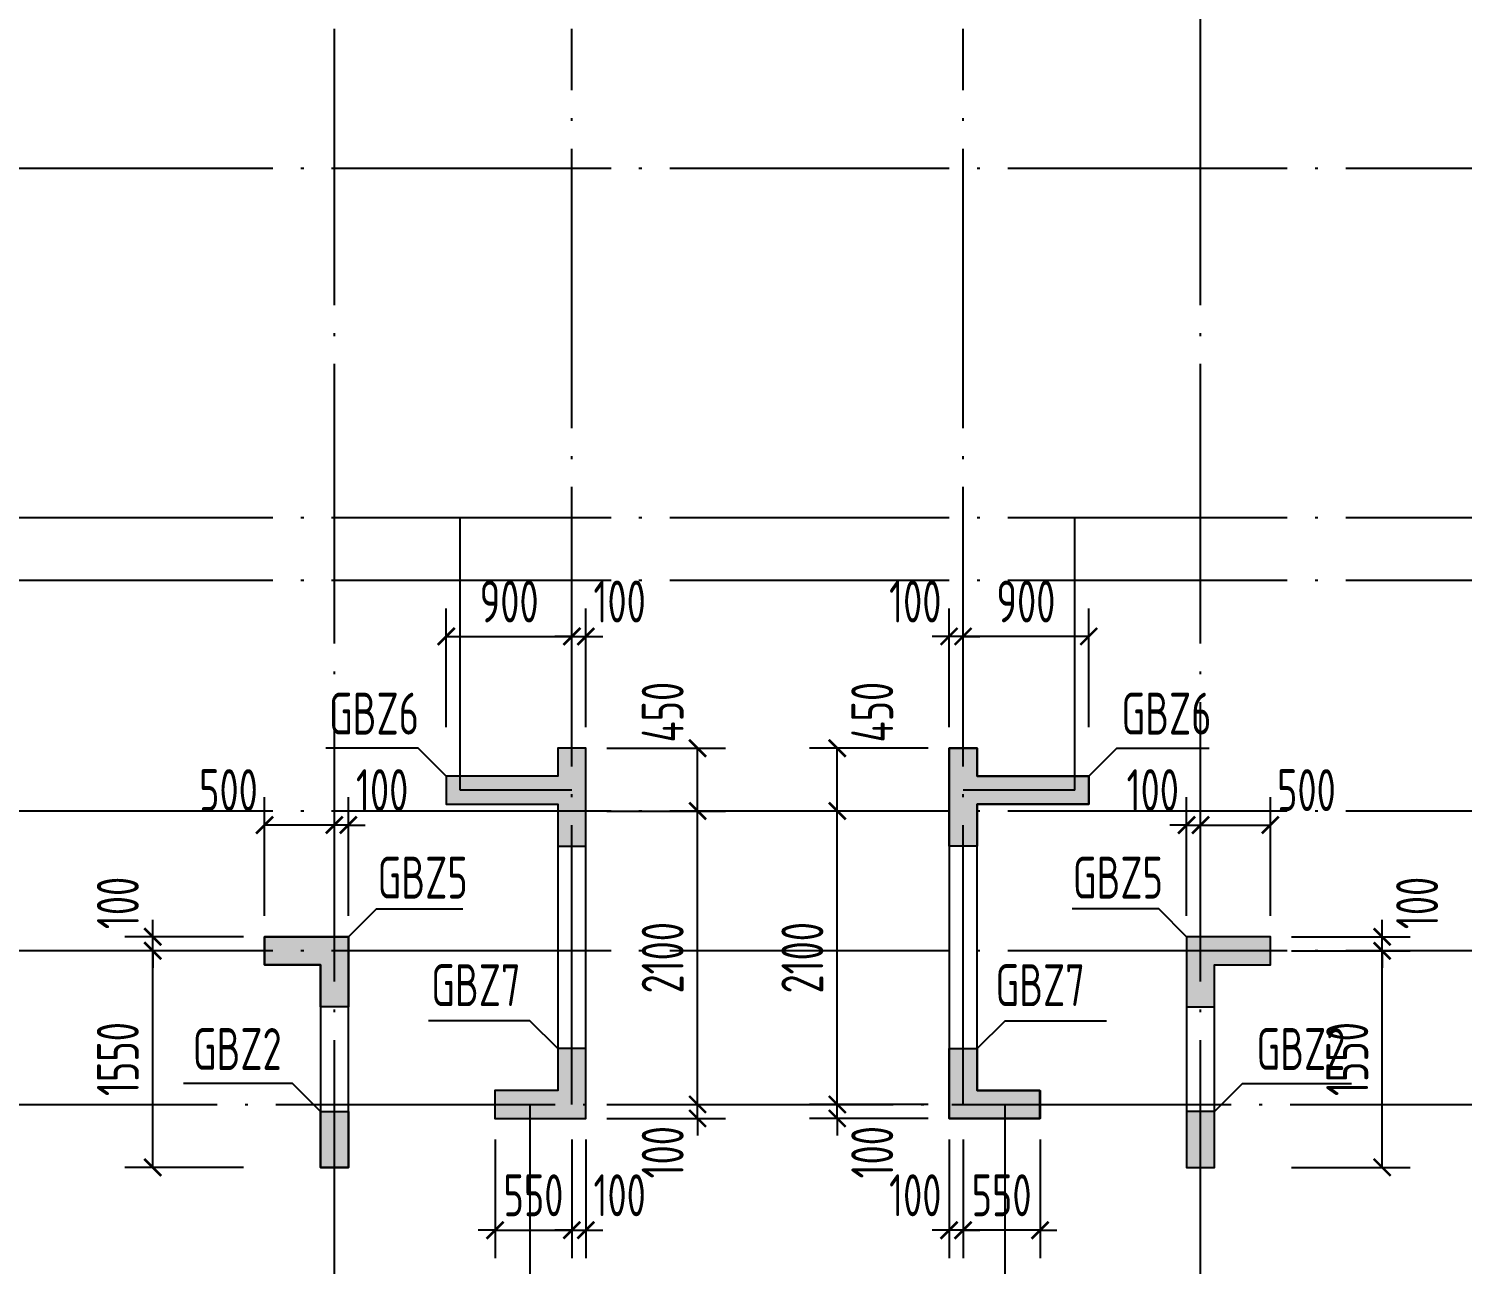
# Model space of a CAD drawing. Extents: x 826826 to 1642106, y -156213 to 399140.
# Drawn here: x 1178256 to 1188518, y 127072 to 135916 of the extents above; entities that cross this region are included whole.
import ezdxf
from ezdxf.enums import TextEntityAlignment as Align

# ---------------------------------------------------------------- set-up
doc = ezdxf.new("R2010")
doc.units = 0
doc.header["$LTSCALE"] = 1000
doc.linetypes.add('DOTE', pattern=[2.42, 2, -0.2, 0.02, -0.2])
doc.layers.get('0').update_dxf_attribs({"linetype": 'CONTINUOUS'})
doc.layers.get('DEFPOINTS').update_dxf_attribs({"linetype": 'CONTINUOUS'})
for name, color, linetype in [('A-AXIS', 1, 'CONTINUOUS'), ('A-DOTE', 10, 'DOTE'), ('S-Q墙实线', 6, 'CONTINUOUS'), ('S-Q墙标注', 3, 'CONTINUOUS'), ('S-X详图填充', 252, 'CONTINUOUS'), ('S-X详图实线', 4, 'CONTINUOUS'), ('S-Y一般标注', 3, 'CONTINUOUS'), ('S-Z柱编号', 6, 'CONTINUOUS')]:
    doc.layers.add(name, color=color, linetype=linetype)
doc.styles.add('TSSD_REIN', font='tssdeng.shx', dxfattribs={"width": 0.7, "height": 300, "bigfont": 'tssdchn.shx'})
doc.styles.add('结构文字', font='zstxt.shx', dxfattribs={"width": 0.7, "bigfont": 'zshz.shx'})
doc.dimstyles.new('STRUCK', dxfattribs={"dimtxt": 400, "dimasz": 121, "dimexe": 200, "dimexo": 150, "dimgap": 115, "dimtad": 1, "dimdec": 0, "dimdsep": 46, "dimtxsty": '结构文字', "dimblk": 'ARCHTICK', "dimcen": 400, "dimclrd": 3, "dimclre": 3, "dimclrt": 7, "dimadec": 0, "dimazin": 0, "dimtfac": 1, "dimtdec": 0, "dimtix": 1, "dimtmove": 2, "dimatfit": 3, "dimldrblk": '_DIMX', "dimfxl": 0, "dimtolj": 1, "dimtzin": 0, "dimarcsym": 0})

# ---------------------------------------------------------------- blocks, each defined once
blk = doc.blocks.new('20210801.08533475')
at = {"layer": 'A-AXIS'}
blk.add_line((19600, 19800), (19600, 22300), dxfattribs=at)
at = {"layer": 'A-DOTE'}
for p, q in [((13400, 3300), (13400, 19800)), ((15100, 12100), (15100, 19800)), ((17900, 12100), (17900, 19800)), ((19600, 3300), (19600, 19800)), ((54100, 18800), (3300, 18800)), ((54100, 16300), (3300, 16300)), ((14300, 14350), (14300, 16300)), ((18700, 14350), (18700, 16300)), ((54100, 15850), (3300, 15850)), ((15100, 14350), (14300, 14350)), ((18700, 14350), (17900, 14350)), ((54100, 14200), (3300, 14200)), ((54100, 13200), (3300, 13200)), ((3300, 12100), (54100, 12100)), ((14800, 10200), (14800, 12100)), ((18200, 10200), (18200, 12100))]:
    blk.add_line(p, q, dxfattribs=at)
blk = doc.blocks.new('_ArchTick')
at = {"color": 0, "linetype": 'ByBlock', "const_width": 0.15}
blk.add_lwpolyline([(-0.5, -0.5), (0.5, 0.5)], dxfattribs=at)
blk = doc.blocks.new('*D572')
at = {"layer": 'DEFPOINTS', "color": 0}
for p in [(1179144, 129316), (1179944, 129316), (1179944, 127766)]:
    blk.add_point(p, dxfattribs=at)
at = {"layer": 'S-Q墙标注', "color": 3, "lineweight": -2}
for p, q in [((1179794, 129316), (1178944, 129316)), ((1179144, 127766), (1179144, 129316)), ((1179794, 127766), (1178944, 127766))]:
    blk.add_line(p, q, dxfattribs=at)
at = {"layer": 'S-Q墙标注', "color": 3, "lineweight": -2, "xscale": 121, "yscale": 121, "zscale": 121}
for p, rotation in [((1179144, 129316), 90), ((1179144, 127766), 270)]:
    blk.add_blockref('_ArchTick', p, dxfattribs=dict(at, rotation=rotation))
at = {"layer": 'S-Q墙标注', "color": 7, "insert": (1178894, 128541), "char_height": 300, "attachment_point": 5, "rotation": 90, "style": 'TSSD_REIN'}
blk.add_mtext('\\A1;1550', dxfattribs=at)
blk = doc.blocks.new('_DIMX')
blk.add_line((-150, 0), (150, 0))
at = {"const_width": 50}
blk.add_lwpolyline([(-70, -70), (70, 70)], dxfattribs=at)
blk = doc.blocks.new('*D573')
at = {"layer": 'DEFPOINTS', "color": 0}
for p in [(1179144, 129416), (1179944, 129416), (1179944, 129316)]:
    blk.add_point(p, dxfattribs=at)
at = {"layer": 'S-Q墙标注', "color": 3, "lineweight": -2}
for p, q in [((1179144, 129416), (1179144, 129537)), ((1179794, 129416), (1178944, 129416)), ((1179144, 129316), (1179144, 129416)), ((1179794, 129316), (1178944, 129316)), ((1179144, 129316), (1179144, 129195))]:
    blk.add_line(p, q, dxfattribs=at)
at = {"layer": 'S-Q墙标注', "color": 3, "lineweight": -2, "xscale": 121, "yscale": 121, "zscale": 121}
for p, rotation in [((1179144, 129416), 270), ((1179144, 129316), 90)]:
    blk.add_blockref('_ArchTick', p, dxfattribs=dict(at, rotation=rotation))
at = {"layer": 'S-Q墙标注', "color": 7, "insert": (1178894, 129658), "char_height": 300, "attachment_point": 5, "rotation": 90, "style": 'TSSD_REIN'}
blk.add_mtext('\\A1;100', dxfattribs=at)
blk = doc.blocks.new('*D574')
at = {"layer": 'DEFPOINTS', "color": 0}
for p in [(1180444, 130216), (1180444, 129416), (1180544, 129416)]:
    blk.add_point(p, dxfattribs=at)
at = {"layer": 'S-Q墙标注', "color": 3, "lineweight": -2}
for p, q in [((1180444, 129566), (1180444, 130416)), ((1180544, 129566), (1180544, 130416)), ((1180444, 130216), (1180323, 130216)), ((1180544, 130216), (1180444, 130216)), ((1180544, 130216), (1180665, 130216))]:
    blk.add_line(p, q, dxfattribs=at)
at = {"layer": 'S-Q墙标注', "color": 3, "lineweight": -2, "xscale": 121, "yscale": 121, "zscale": 121}
blk.add_blockref('_ArchTick', (1180444, 130216), dxfattribs=at)
at = {"layer": 'S-Q墙标注', "color": 3, "lineweight": -2, "xscale": 121, "yscale": 121, "zscale": 121, "rotation": 180}
blk.add_blockref('_ArchTick', (1180544, 130216), dxfattribs=at)
at = {"layer": 'S-Q墙标注', "color": 7, "insert": (1180786, 130466), "char_height": 300, "attachment_point": 5, "style": 'TSSD_REIN'}
blk.add_mtext('\\A1;100', dxfattribs=at)
blk = doc.blocks.new('*D575')
at = {"layer": 'DEFPOINTS', "color": 0}
for p in [(1179944, 130216), (1179944, 129416), (1180444, 129416)]:
    blk.add_point(p, dxfattribs=at)
at = {"layer": 'S-Q墙标注', "color": 3, "lineweight": -2}
for p, q in [((1179944, 129566), (1179944, 130416)), ((1180444, 129566), (1180444, 130416)), ((1180444, 130216), (1179944, 130216))]:
    blk.add_line(p, q, dxfattribs=at)
at = {"layer": 'S-Q墙标注', "color": 3, "lineweight": -2, "xscale": 121, "yscale": 121, "zscale": 121, "rotation": 180}
blk.add_blockref('_ArchTick', (1179944, 130216), dxfattribs=at)
at = {"layer": 'S-Q墙标注', "color": 3, "lineweight": -2, "xscale": 121, "yscale": 121, "zscale": 121}
blk.add_blockref('_ArchTick', (1180444, 130216), dxfattribs=at)
at = {"layer": 'S-Q墙标注', "color": 7, "insert": (1179686, 130466), "char_height": 300, "attachment_point": 5, "style": 'TSSD_REIN'}
blk.add_mtext('\\A1;500', dxfattribs=at)
blk = doc.blocks.new('*D576')
at = {"layer": 'DEFPOINTS', "color": 0}
for p in [(1182144, 131566), (1181245, 130766), (1182144, 130766)]:
    blk.add_point(p, dxfattribs=at)
at = {"layer": 'S-Q墙标注', "color": 3, "lineweight": -2}
for p, q in [((1181245, 130916), (1181245, 131766)), ((1182144, 130916), (1182144, 131766)), ((1181245, 131566), (1182144, 131566))]:
    blk.add_line(p, q, dxfattribs=at)
at = {"layer": 'S-Q墙标注', "color": 3, "lineweight": -2, "xscale": 121, "yscale": 121, "zscale": 121, "rotation": 180}
blk.add_blockref('_ArchTick', (1181245, 131566), dxfattribs=at)
at = {"layer": 'S-Q墙标注', "color": 3, "lineweight": -2, "xscale": 121, "yscale": 121, "zscale": 121}
blk.add_blockref('_ArchTick', (1182144, 131566), dxfattribs=at)
at = {"layer": 'S-Q墙标注', "color": 7, "insert": (1181695, 131816), "char_height": 300, "attachment_point": 5, "style": 'TSSD_REIN'}
blk.add_mtext('\\A1;900', dxfattribs=at)
blk = doc.blocks.new('*D577')
at = {"layer": 'DEFPOINTS', "color": 0}
for p in [(1182244, 131566), (1182144, 130766), (1182244, 130766)]:
    blk.add_point(p, dxfattribs=at)
at = {"layer": 'S-Q墙标注', "color": 3, "lineweight": -2}
for p, q in [((1182144, 130916), (1182144, 131766)), ((1182244, 130916), (1182244, 131766)), ((1182144, 131566), (1182023, 131566)), ((1182144, 131566), (1182244, 131566)), ((1182244, 131566), (1182365, 131566))]:
    blk.add_line(p, q, dxfattribs=at)
at = {"layer": 'S-Q墙标注', "color": 3, "lineweight": -2, "xscale": 121, "yscale": 121, "zscale": 121}
blk.add_blockref('_ArchTick', (1182144, 131566), dxfattribs=at)
at = {"layer": 'S-Q墙标注', "color": 3, "lineweight": -2, "xscale": 121, "yscale": 121, "zscale": 121, "rotation": 180}
blk.add_blockref('_ArchTick', (1182244, 131566), dxfattribs=at)
at = {"layer": 'S-Q墙标注', "color": 7, "insert": (1182486, 131816), "char_height": 300, "attachment_point": 5, "style": 'TSSD_REIN'}
blk.add_mtext('\\A1;100', dxfattribs=at)
blk = doc.blocks.new('*D578')
at = {"layer": 'DEFPOINTS', "color": 0}
for p in [(1182244, 130766), (1183044, 130766), (1182244, 130316)]:
    blk.add_point(p, dxfattribs=at)
at = {"layer": 'S-Q墙标注', "color": 3, "lineweight": -2}
for p, q in [((1182394, 130766), (1183244, 130766)), ((1183044, 130316), (1183044, 130766)), ((1182394, 130316), (1183244, 130316))]:
    blk.add_line(p, q, dxfattribs=at)
at = {"layer": 'S-Q墙标注', "color": 3, "lineweight": -2, "xscale": 121, "yscale": 121, "zscale": 121}
for p, rotation in [((1183044, 130766), 90), ((1183044, 130316), 270)]:
    blk.add_blockref('_ArchTick', p, dxfattribs=dict(at, rotation=rotation))
at = {"layer": 'S-Q墙标注', "color": 7, "insert": (1182794, 131024), "char_height": 300, "attachment_point": 5, "rotation": 90, "style": 'TSSD_REIN'}
blk.add_mtext('\\A1;450', dxfattribs=at)
blk = doc.blocks.new('*D579')
at = {"layer": 'DEFPOINTS', "color": 0}
for p in [(1182244, 128216), (1183044, 128216), (1182244, 128116)]:
    blk.add_point(p, dxfattribs=at)
at = {"layer": 'S-Q墙标注', "color": 3, "lineweight": -2}
for p, q in [((1183044, 128216), (1183044, 128337)), ((1182394, 128216), (1183244, 128216)), ((1183044, 128116), (1183044, 128216)), ((1182394, 128116), (1183244, 128116)), ((1183044, 128116), (1183044, 127995))]:
    blk.add_line(p, q, dxfattribs=at)
at = {"layer": 'S-Q墙标注', "color": 3, "lineweight": -2, "xscale": 121, "yscale": 121, "zscale": 121}
for p, rotation in [((1183044, 128216), 270), ((1183044, 128116), 90)]:
    blk.add_blockref('_ArchTick', p, dxfattribs=dict(at, rotation=rotation))
at = {"layer": 'S-Q墙标注', "color": 7, "insert": (1182794, 127874), "char_height": 300, "attachment_point": 5, "rotation": 90, "style": 'TSSD_REIN'}
blk.add_mtext('\\A1;100', dxfattribs=at)
blk = doc.blocks.new('*D580')
at = {"layer": 'DEFPOINTS', "color": 0}
for p in [(1182244, 130316), (1183044, 130316), (1182244, 128216)]:
    blk.add_point(p, dxfattribs=at)
at = {"layer": 'S-Q墙标注', "color": 3, "lineweight": -2}
for p, q in [((1182394, 130316), (1183244, 130316)), ((1183044, 128216), (1183044, 130316)), ((1182394, 128216), (1183244, 128216))]:
    blk.add_line(p, q, dxfattribs=at)
at = {"layer": 'S-Q墙标注', "color": 3, "lineweight": -2, "xscale": 121, "yscale": 121, "zscale": 121}
for p, rotation in [((1183044, 130316), 90), ((1183044, 128216), 270)]:
    blk.add_blockref('_ArchTick', p, dxfattribs=dict(at, rotation=rotation))
at = {"layer": 'S-Q墙标注', "color": 7, "insert": (1182794, 129266), "char_height": 300, "attachment_point": 5, "rotation": 90, "style": 'TSSD_REIN'}
blk.add_mtext('\\A1;2100', dxfattribs=at)
blk = doc.blocks.new('*D581')
at = {"layer": 'DEFPOINTS', "color": 0}
for p in [(1182144, 128116), (1182244, 128116), (1182244, 127316)]:
    blk.add_point(p, dxfattribs=at)
at = {"layer": 'S-Q墙标注', "color": 3, "lineweight": -2}
for p, q in [((1182144, 127966), (1182144, 127116)), ((1182244, 127966), (1182244, 127116)), ((1182144, 127316), (1182023, 127316)), ((1182144, 127316), (1182244, 127316)), ((1182244, 127316), (1182365, 127316))]:
    blk.add_line(p, q, dxfattribs=at)
at = {"layer": 'S-Q墙标注', "color": 3, "lineweight": -2, "xscale": 121, "yscale": 121, "zscale": 121}
blk.add_blockref('_ArchTick', (1182144, 127316), dxfattribs=at)
at = {"layer": 'S-Q墙标注', "color": 3, "lineweight": -2, "xscale": 121, "yscale": 121, "zscale": 121, "rotation": 180}
blk.add_blockref('_ArchTick', (1182244, 127316), dxfattribs=at)
at = {"layer": 'S-Q墙标注', "color": 7, "insert": (1182486, 127566), "char_height": 300, "attachment_point": 5, "style": 'TSSD_REIN'}
blk.add_mtext('\\A1;100', dxfattribs=at)
blk = doc.blocks.new('*D582')
at = {"layer": 'DEFPOINTS', "color": 0}
for p in [(1181594, 128116), (1182144, 128116), (1182144, 127316)]:
    blk.add_point(p, dxfattribs=at)
at = {"layer": 'S-Q墙标注', "color": 3, "lineweight": -2}
for p, q in [((1181594, 127966), (1181594, 127116)), ((1182144, 127966), (1182144, 127116)), ((1181594, 127316), (1181473, 127316)), ((1181594, 127316), (1182144, 127316)), ((1182144, 127316), (1182265, 127316))]:
    blk.add_line(p, q, dxfattribs=at)
at = {"layer": 'S-Q墙标注', "color": 3, "lineweight": -2, "xscale": 121, "yscale": 121, "zscale": 121}
blk.add_blockref('_ArchTick', (1181594, 127316), dxfattribs=at)
at = {"layer": 'S-Q墙标注', "color": 3, "lineweight": -2, "xscale": 121, "yscale": 121, "zscale": 121, "rotation": 180}
blk.add_blockref('_ArchTick', (1182144, 127316), dxfattribs=at)
at = {"layer": 'S-Q墙标注', "color": 7, "insert": (1181869, 127566), "char_height": 300, "attachment_point": 5, "style": 'TSSD_REIN'}
blk.add_mtext('\\A1;550', dxfattribs=at)
blk = doc.blocks.new('*D601')
at = {"layer": 'DEFPOINTS', "color": 0}
for p in [(1187144, 129316), (1187944, 129316), (1187144, 127766)]:
    blk.add_point(p, dxfattribs=at)
at = {"layer": 'S-Q墙标注', "color": 3, "lineweight": -2}
for p, q in [((1187294, 129316), (1188144, 129316)), ((1187944, 127766), (1187944, 129316)), ((1187294, 127766), (1188144, 127766))]:
    blk.add_line(p, q, dxfattribs=at)
at = {"layer": 'S-Q墙标注', "color": 3, "lineweight": -2, "xscale": 121, "yscale": 121, "zscale": 121}
for p, rotation in [((1187944, 129316), 90), ((1187944, 127766), 270)]:
    blk.add_blockref('_ArchTick', p, dxfattribs=dict(at, rotation=rotation))
at = {"layer": 'S-Q墙标注', "color": 7, "insert": (1187694, 128541), "char_height": 300, "attachment_point": 5, "rotation": 90, "style": 'TSSD_REIN'}
blk.add_mtext('\\A1;1550', dxfattribs=at)
blk = doc.blocks.new('*D602')
at = {"layer": 'DEFPOINTS', "color": 0}
for p in [(1187144, 129416), (1187944, 129416), (1187144, 129316)]:
    blk.add_point(p, dxfattribs=at)
at = {"layer": 'S-Q墙标注', "color": 3, "lineweight": -2}
for p, q in [((1187944, 129416), (1187944, 129537)), ((1187294, 129416), (1188144, 129416)), ((1187944, 129316), (1187944, 129416)), ((1187294, 129316), (1188144, 129316)), ((1187944, 129316), (1187944, 129195))]:
    blk.add_line(p, q, dxfattribs=at)
at = {"layer": 'S-Q墙标注', "color": 3, "lineweight": -2, "xscale": 121, "yscale": 121, "zscale": 121}
for p, rotation in [((1187944, 129416), 270), ((1187944, 129316), 90)]:
    blk.add_blockref('_ArchTick', p, dxfattribs=dict(at, rotation=rotation))
at = {"layer": 'S-Q墙标注', "color": 7, "insert": (1188194, 129658), "char_height": 300, "attachment_point": 5, "rotation": 90, "style": 'TSSD_REIN'}
blk.add_mtext('\\A1;100', dxfattribs=at)
blk = doc.blocks.new('*D603')
at = {"layer": 'DEFPOINTS', "color": 0}
for p in [(1186644, 130216), (1186544, 129416), (1186644, 129416)]:
    blk.add_point(p, dxfattribs=at)
at = {"layer": 'S-Q墙标注', "color": 3, "lineweight": -2}
for p, q in [((1186544, 129566), (1186544, 130416)), ((1186644, 129566), (1186644, 130416)), ((1186544, 130216), (1186423, 130216)), ((1186544, 130216), (1186644, 130216)), ((1186644, 130216), (1186765, 130216))]:
    blk.add_line(p, q, dxfattribs=at)
at = {"layer": 'S-Q墙标注', "color": 3, "lineweight": -2, "xscale": 121, "yscale": 121, "zscale": 121}
blk.add_blockref('_ArchTick', (1186544, 130216), dxfattribs=at)
at = {"layer": 'S-Q墙标注', "color": 3, "lineweight": -2, "xscale": 121, "yscale": 121, "zscale": 121, "rotation": 180}
blk.add_blockref('_ArchTick', (1186644, 130216), dxfattribs=at)
at = {"layer": 'S-Q墙标注', "color": 7, "insert": (1186302, 130466), "char_height": 300, "attachment_point": 5, "style": 'TSSD_REIN'}
blk.add_mtext('\\A1;100', dxfattribs=at)
blk = doc.blocks.new('*D604')
at = {"layer": 'DEFPOINTS', "color": 0}
for p in [(1187144, 130216), (1186644, 129416), (1187144, 129416)]:
    blk.add_point(p, dxfattribs=at)
at = {"layer": 'S-Q墙标注', "color": 3, "lineweight": -2}
for p, q in [((1186644, 129566), (1186644, 130416)), ((1187144, 129566), (1187144, 130416)), ((1186644, 130216), (1187144, 130216))]:
    blk.add_line(p, q, dxfattribs=at)
at = {"layer": 'S-Q墙标注', "color": 3, "lineweight": -2, "xscale": 121, "yscale": 121, "zscale": 121, "rotation": 180}
blk.add_blockref('_ArchTick', (1186644, 130216), dxfattribs=at)
at = {"layer": 'S-Q墙标注', "color": 3, "lineweight": -2, "xscale": 121, "yscale": 121, "zscale": 121}
blk.add_blockref('_ArchTick', (1187144, 130216), dxfattribs=at)
at = {"layer": 'S-Q墙标注', "color": 7, "insert": (1187402, 130466), "char_height": 300, "attachment_point": 5, "style": 'TSSD_REIN'}
blk.add_mtext('\\A1;500', dxfattribs=at)
blk = doc.blocks.new('*D605')
at = {"layer": 'DEFPOINTS', "color": 0}
for p in [(1184944, 131566), (1184944, 130766), (1185844, 130766)]:
    blk.add_point(p, dxfattribs=at)
at = {"layer": 'S-Q墙标注', "color": 3, "lineweight": -2}
for p, q in [((1184944, 130916), (1184944, 131766)), ((1185844, 130916), (1185844, 131766)), ((1185844, 131566), (1184944, 131566))]:
    blk.add_line(p, q, dxfattribs=at)
at = {"layer": 'S-Q墙标注', "color": 3, "lineweight": -2, "xscale": 121, "yscale": 121, "zscale": 121, "rotation": 180}
blk.add_blockref('_ArchTick', (1184944, 131566), dxfattribs=at)
at = {"layer": 'S-Q墙标注', "color": 3, "lineweight": -2, "xscale": 121, "yscale": 121, "zscale": 121}
blk.add_blockref('_ArchTick', (1185844, 131566), dxfattribs=at)
at = {"layer": 'S-Q墙标注', "color": 7, "insert": (1185394, 131816), "char_height": 300, "attachment_point": 5, "style": 'TSSD_REIN'}
blk.add_mtext('\\A1;900', dxfattribs=at)
blk = doc.blocks.new('*D606')
at = {"layer": 'DEFPOINTS', "color": 0}
for p in [(1184844, 131566), (1184844, 130766), (1184944, 130766)]:
    blk.add_point(p, dxfattribs=at)
at = {"layer": 'S-Q墙标注', "color": 3, "lineweight": -2}
for p, q in [((1184844, 130916), (1184844, 131766)), ((1184944, 130916), (1184944, 131766)), ((1184844, 131566), (1184723, 131566)), ((1184944, 131566), (1184844, 131566)), ((1184944, 131566), (1185065, 131566))]:
    blk.add_line(p, q, dxfattribs=at)
at = {"layer": 'S-Q墙标注', "color": 3, "lineweight": -2, "xscale": 121, "yscale": 121, "zscale": 121}
blk.add_blockref('_ArchTick', (1184844, 131566), dxfattribs=at)
at = {"layer": 'S-Q墙标注', "color": 3, "lineweight": -2, "xscale": 121, "yscale": 121, "zscale": 121, "rotation": 180}
blk.add_blockref('_ArchTick', (1184944, 131566), dxfattribs=at)
at = {"layer": 'S-Q墙标注', "color": 7, "insert": (1184602, 131816), "char_height": 300, "attachment_point": 5, "style": 'TSSD_REIN'}
blk.add_mtext('\\A1;100', dxfattribs=at)
blk = doc.blocks.new('*D607')
at = {"layer": 'DEFPOINTS', "color": 0}
for p in [(1184044, 130766), (1184844, 130766), (1184844, 130316)]:
    blk.add_point(p, dxfattribs=at)
at = {"layer": 'S-Q墙标注', "color": 3, "lineweight": -2}
for p, q in [((1184694, 130766), (1183844, 130766)), ((1184044, 130316), (1184044, 130766)), ((1184694, 130316), (1183844, 130316))]:
    blk.add_line(p, q, dxfattribs=at)
at = {"layer": 'S-Q墙标注', "color": 3, "lineweight": -2, "xscale": 121, "yscale": 121, "zscale": 121}
for p, rotation in [((1184044, 130766), 90), ((1184044, 130316), 270)]:
    blk.add_blockref('_ArchTick', p, dxfattribs=dict(at, rotation=rotation))
at = {"layer": 'S-Q墙标注', "color": 7, "insert": (1184294, 131024), "char_height": 300, "attachment_point": 5, "rotation": 90, "style": 'TSSD_REIN'}
blk.add_mtext('\\A1;450', dxfattribs=at)
blk = doc.blocks.new('*D608')
at = {"layer": 'DEFPOINTS', "color": 0}
for p in [(1184044, 128216), (1184844, 128216), (1184844, 128116)]:
    blk.add_point(p, dxfattribs=at)
at = {"layer": 'S-Q墙标注', "color": 3, "lineweight": -2}
for p, q in [((1184044, 128216), (1184044, 128337)), ((1184694, 128216), (1183844, 128216)), ((1184044, 128116), (1184044, 128216)), ((1184694, 128116), (1183844, 128116)), ((1184044, 128116), (1184044, 127995))]:
    blk.add_line(p, q, dxfattribs=at)
at = {"layer": 'S-Q墙标注', "color": 3, "lineweight": -2, "xscale": 121, "yscale": 121, "zscale": 121}
for p, rotation in [((1184044, 128216), 270), ((1184044, 128116), 90)]:
    blk.add_blockref('_ArchTick', p, dxfattribs=dict(at, rotation=rotation))
at = {"layer": 'S-Q墙标注', "color": 7, "insert": (1184294, 127874), "char_height": 300, "attachment_point": 5, "rotation": 90, "style": 'TSSD_REIN'}
blk.add_mtext('\\A1;100', dxfattribs=at)
blk = doc.blocks.new('*D609')
at = {"layer": 'DEFPOINTS', "color": 0}
for p in [(1184044, 130316), (1184844, 130316), (1184844, 128216)]:
    blk.add_point(p, dxfattribs=at)
at = {"layer": 'S-Q墙标注', "color": 3, "lineweight": -2}
for p, q in [((1184694, 130316), (1183844, 130316)), ((1184044, 128216), (1184044, 130316)), ((1184694, 128216), (1183844, 128216))]:
    blk.add_line(p, q, dxfattribs=at)
at = {"layer": 'S-Q墙标注', "color": 3, "lineweight": -2, "xscale": 121, "yscale": 121, "zscale": 121}
for p, rotation in [((1184044, 130316), 90), ((1184044, 128216), 270)]:
    blk.add_blockref('_ArchTick', p, dxfattribs=dict(at, rotation=rotation))
at = {"layer": 'S-Q墙标注', "color": 7, "insert": (1183794, 129266), "char_height": 300, "attachment_point": 5, "rotation": 90, "style": 'TSSD_REIN'}
blk.add_mtext('\\A1;2100', dxfattribs=at)
blk = doc.blocks.new('*D610')
at = {"layer": 'DEFPOINTS', "color": 0}
for p in [(1184844, 128116), (1184944, 128116), (1184844, 127316)]:
    blk.add_point(p, dxfattribs=at)
at = {"layer": 'S-Q墙标注', "color": 3, "lineweight": -2}
for p, q in [((1184844, 127966), (1184844, 127116)), ((1184944, 127966), (1184944, 127116)), ((1184844, 127316), (1184723, 127316)), ((1184944, 127316), (1184844, 127316)), ((1184944, 127316), (1185065, 127316))]:
    blk.add_line(p, q, dxfattribs=at)
at = {"layer": 'S-Q墙标注', "color": 3, "lineweight": -2, "xscale": 121, "yscale": 121, "zscale": 121}
blk.add_blockref('_ArchTick', (1184844, 127316), dxfattribs=at)
at = {"layer": 'S-Q墙标注', "color": 3, "lineweight": -2, "xscale": 121, "yscale": 121, "zscale": 121, "rotation": 180}
blk.add_blockref('_ArchTick', (1184944, 127316), dxfattribs=at)
at = {"layer": 'S-Q墙标注', "color": 7, "insert": (1184602, 127566), "char_height": 300, "attachment_point": 5, "style": 'TSSD_REIN'}
blk.add_mtext('\\A1;100', dxfattribs=at)
blk = doc.blocks.new('*D611')
at = {"layer": 'DEFPOINTS', "color": 0}
for p in [(1184944, 128116), (1185495, 128116), (1184944, 127316)]:
    blk.add_point(p, dxfattribs=at)
at = {"layer": 'S-Q墙标注', "color": 3, "lineweight": -2}
for p, q in [((1184944, 127966), (1184944, 127116)), ((1185495, 127966), (1185495, 127116)), ((1184944, 127316), (1184823, 127316)), ((1185495, 127316), (1184944, 127316)), ((1185495, 127316), (1185616, 127316))]:
    blk.add_line(p, q, dxfattribs=at)
at = {"layer": 'S-Q墙标注', "color": 3, "lineweight": -2, "xscale": 121, "yscale": 121, "zscale": 121}
blk.add_blockref('_ArchTick', (1184944, 127316), dxfattribs=at)
at = {"layer": 'S-Q墙标注', "color": 3, "lineweight": -2, "xscale": 121, "yscale": 121, "zscale": 121, "rotation": 180}
blk.add_blockref('_ArchTick', (1185495, 127316), dxfattribs=at)
at = {"layer": 'S-Q墙标注', "color": 7, "insert": (1185220, 127566), "char_height": 300, "attachment_point": 5, "style": 'TSSD_REIN'}
blk.add_mtext('\\A1;550', dxfattribs=at)

msp = doc.modelspace()

# ---------------------------------------------------------------- hatches: boundary and pattern name
at = {"layer": 'S-X详图填充'}
h = msp.add_hatch(color=256, dxfattribs=at)
h.dxf.hatch_style = 1
h.paths.add_polyline_path([(1182042.89, 130065.81), (1182242.89, 130065.81), (1182244.35, 130765.81), (1182044.35, 130765.81), (1182042.89, 130565.81), (1181244.36, 130565.81), (1181244.36, 130365.81), (1182042.89, 130365.81)])
h = msp.add_hatch(color=256, dxfattribs=at)
h.dxf.hatch_style = 1
h.paths.add_polyline_path([(1185045.81, 130065.81), (1184845.81, 130065.81), (1184844.35, 130765.81), (1185044.35, 130765.81), (1185045.81, 130565.81), (1185844.35, 130565.81), (1185844.35, 130365.81), (1185045.81, 130365.81)])
h = msp.add_hatch(color=256, dxfattribs=at)
h.dxf.hatch_style = 1
h.paths.add_polyline_path([(1180544.35, 128915.81), (1180344.35, 128915.81), (1180344.35, 129215.81), (1179944.35, 129215.81), (1179944.35, 129415.81), (1180544.35, 129415.81)])
h = msp.add_hatch(color=256, dxfattribs=at)
h.dxf.hatch_style = 1
h.paths.add_polyline_path([(1186544.35, 128915.81), (1186744.35, 128915.81), (1186744.35, 129215.81), (1187144.35, 129215.81), (1187144.35, 129415.81), (1186544.35, 129415.81)])
h = msp.add_hatch(color=256, dxfattribs=at)
h.dxf.hatch_style = 1
h.paths.add_polyline_path([(1181592.88, 128315.81), (1181592.88, 128115.81), (1182242.89, 128115.8), (1182242.89, 128615.8), (1182042.89, 128615.8), (1182042.89, 128315.8)])
h = msp.add_hatch(color=256, dxfattribs=at)
h.dxf.hatch_style = 1
h.paths.add_polyline_path([(1185495.82, 128315.81), (1185495.82, 128115.81), (1184845.81, 128115.8), (1184845.81, 128615.8), (1185045.81, 128615.8), (1185045.81, 128315.8)])
h = msp.add_hatch(color=256, dxfattribs=at)
h.dxf.hatch_style = 1
h.paths.add_polyline_path([(1180344.35, 128165.81), (1180544.35, 128165.81), (1180544.35, 127765.81), (1180344.35, 127765.81)])
h = msp.add_hatch(color=256, dxfattribs=at)
h.dxf.hatch_style = 1
h.paths.add_polyline_path([(1186744.35, 128165.81), (1186544.35, 128165.81), (1186544.35, 127765.81), (1186744.35, 127765.81)])

# ---------------------------------------------------------------- linework, layer by layer
at = {"layer": 'S-Q墙实线'}
for points in [[(1182042.89, 130565.81), (1181244.36, 130565.81), (1181244.36, 130365.81), (1182042.89, 130365.81), (1182042.89, 128315.8), (1181844.36, 128315.8), (1181592.88, 128315.8), (1181592.88, 128115.8), (1181844.36, 128115.8), (1182242.89, 128115.8), (1182242.89, 130465.81), (1182242.89, 130765.81), (1182042.89, 130765.81)], [(1184844.36, 130465.81), (1184844.36, 128115.8), (1185244.36, 128115.8), (1185494.36, 128115.8), (1185494.36, 128315.8), (1185244.36, 128315.8), (1185044.36, 128315.8), (1185044.36, 130365.81), (1185844.36, 130365.81), (1185844.36, 130565.81), (1185044.36, 130565.81), (1185044.36, 130765.81), (1184844.36, 130765.81)], [(1186544.36, 128215.8), (1186544.36, 127765.81), (1186744.36, 127765.81), (1186744.36, 128215.8), (1186744.36, 129215.81), (1187144.36, 129215.81), (1187144.36, 129415.81), (1186544.36, 129415.81)]]:
    msp.add_lwpolyline(points, close=True, dxfattribs=at)
msp.add_lwpolyline([(1180344.35, 128215.8), (1180344.35, 127765.81), (1180544.35, 127765.81), (1180544.35, 128215.8), (1180544.35, 129415.81), (1179944.35, 129415.81), (1179944.35, 129215.81), (1180344.35, 129215.81), (1180344.35, 128215.8)], dxfattribs=at)
at = {"layer": 'S-X详图实线'}
for points in [[(1182042.89, 130065.81), (1182242.89, 130065.81), (1182244.35, 130765.81), (1182044.35, 130765.81), (1182042.89, 130565.81), (1181244.36, 130565.81), (1181244.36, 130365.81), (1182042.89, 130365.81), (1182042.89, 130065.81)], [(1185045.81, 130065.81), (1184845.81, 130065.81), (1184844.35, 130765.81), (1185044.35, 130765.81), (1185045.81, 130565.81), (1185844.35, 130565.81), (1185844.35, 130365.81), (1185045.81, 130365.81), (1185045.81, 130065.81)], [(1180544.35, 128915.81), (1180344.35, 128915.81), (1180344.35, 129215.81), (1179944.35, 129215.81), (1179944.35, 129415.81), (1180544.35, 129415.81), (1180544.35, 128915.81)], [(1186544.35, 128915.81), (1186744.35, 128915.81), (1186744.35, 129215.81), (1187144.35, 129215.81), (1187144.35, 129415.81), (1186544.35, 129415.81), (1186544.35, 128915.81)], [(1181592.88, 128315.8), (1181592.88, 128115.8), (1182242.89, 128115.8), (1182242.89, 128615.8), (1182042.89, 128615.8), (1182042.89, 128315.8), (1181592.88, 128315.8)], [(1185495.82, 128315.8), (1185495.82, 128115.8), (1184845.81, 128115.8), (1184845.81, 128615.8), (1185045.81, 128615.8), (1185045.81, 128315.8), (1185495.82, 128315.8)], [(1180344.35, 128165.81), (1180544.35, 128165.81), (1180544.35, 127765.81), (1180344.35, 127765.81), (1180344.35, 128165.81)], [(1186744.35, 128165.81), (1186544.35, 128165.81), (1186544.35, 127765.81), (1186744.35, 127765.81), (1186744.35, 128165.81)]]:
    msp.add_lwpolyline(points, close=True, dxfattribs=at)
at = {"layer": 'S-Z柱编号', "color": 7}
for points in [[(1181243.5, 130565.81), (1181043.5, 130765.81), (1180381.89, 130765.81)], [(1185845.2, 130565.81), (1186045.2, 130765.81), (1186706.81, 130765.81)], [(1180544.35, 129415.81), (1180744.35, 129615.81), (1181364.44, 129615.81)], [(1186544.35, 129415.81), (1186344.35, 129615.81), (1185724.27, 129615.81)], [(1182042.89, 128615.8), (1181842.89, 128815.8), (1181118.28, 128815.8)], [(1185045.81, 128615.8), (1185245.81, 128815.8), (1185970.42, 128815.8)], [(1180344.35, 128165.81), (1180144.35, 128365.81), (1179364.44, 128365.81)], [(1186744.35, 128165.81), (1186944.35, 128365.81), (1187724.26, 128365.81)]]:
    msp.add_lwpolyline(points, dxfattribs=at)

# ---------------------------------------------------------------- block references
at = {"layer": 'S-Y一般标注'}
msp.add_blockref('20210801.08533475', (1167044.35, 116115.81), dxfattribs=at)

# ---------------------------------------------------------------- texts
at = {"layer": 'S-Z柱编号', "color": 7, "style": 'TSSD_REIN', "width": 0.7}
for s, p in [('GBZ6', (1180405.16, 130773.57)), ('GBZ6', (1186077.78, 130773.57)), ('GBZ5', (1180753.26, 129599.5)), ('GBZ5', (1185729.67, 129599.5)), ('GBZ7', (1181137.12, 128830.02)), ('GBZ7', (1185176.19, 128830.02)), ('GBZ2', (1179430.51, 128372.99)), ('GBZ2', (1187044.35, 128372.99))]:
    msp.add_text(s, height=300, dxfattribs=at).set_placement(p, align=Align.BOTTOM_LEFT)

# ---------------------------------------------------------------- dimensions: what is measured, and where the dimension line sits
at = {"layer": 'S-Q墙标注'}
for base, p1, p2, picture, middle in [((1182144.34, 131565.81), (1181244.7, 130765.81), (1182144.34, 130765.81), '*D576', (1181694.52, 131815.81)), ((1182144.34, 127315.8), (1181593.88, 128115.8), (1182144.34, 128115.8), '*D582', (1181869.11, 127565.8))]:
    dim = msp.add_linear_dim(base=base, p1=p1, p2=p2, dimstyle='STRUCK', override={"dimtxt": 300, "dimgap": 100, "dimtxsty": 'TSSD_REIN'}, dxfattribs=at)
    dim.commit()
    dim.dimension.update_dxf_attribs({"geometry": picture, "text_midpoint": middle})
for base, p1, p2, picture, middle in [((1182244.35, 131565.81), (1182144.34, 130765.81), (1182244.35, 130765.81), '*D577', (1182486.28, 131815.81)), ((1186644.34, 130215.81), (1186544.35, 129415.81), (1186644.34, 129415.81), '*D603', (1186302.43, 130465.81)), ((1187144.35, 130215.81), (1186644.34, 129415.81), (1187144.35, 129415.81), '*D604', (1187402.43, 130465.81)), ((1182244.35, 127315.8), (1182144.34, 128115.8), (1182244.35, 128115.8), '*D581', (1182486.28, 127565.8))]:
    dim = msp.add_linear_dim(base=base, p1=p1, p2=p2, dimstyle='STRUCK', override={"dimtxt": 300, "dimgap": 100, "dimtxsty": 'TSSD_REIN'}, dxfattribs=at)
    dim.commit()
    dim.dimension.update_dxf_attribs({"geometry": picture, "text_midpoint": middle, "dimtype": 160})
for base, p1, p2, angle, picture, middle in [((1184844.35, 131565.81), (1184944.36, 130765.81), (1184844.35, 130765.81), 180, '*D606', (1184602.43, 131815.81)), ((1183044.35, 130765.81), (1182244.35, 130315.81), (1182244.35, 130765.81), 90, '*D578', (1182794.35, 131023.89)), ((1184044.35, 130765.81), (1184844.35, 130315.81), (1184844.35, 130765.81), 90, '*D607', (1184294.35, 131023.89)), ((1179944.35, 130215.81), (1180444.36, 129415.81), (1179944.35, 129415.81), 180, '*D575', (1179686.28, 130465.81)), ((1180444.36, 130215.81), (1180544.35, 129415.81), (1180444.36, 129415.81), 180, '*D574', (1180786.28, 130465.81)), ((1179144.35, 129415.81), (1179944.35, 129315.81), (1179944.35, 129415.81), 90, '*D573', (1178894.35, 129657.73)), ((1187944.35, 129415.81), (1187144.35, 129315.81), (1187144.35, 129415.81), 90, '*D602', (1188194.35, 129657.73)), ((1183044.35, 128215.81), (1182244.35, 128115.8), (1182244.35, 128215.81), 90, '*D579', (1182794.35, 127873.88)), ((1184044.35, 128215.81), (1184844.35, 128115.8), (1184844.35, 128215.81), 90, '*D608', (1184294.35, 127873.88)), ((1184844.35, 127315.8), (1184944.36, 128115.8), (1184844.35, 128115.8), 180, '*D610', (1184602.43, 127565.8))]:
    dim = msp.add_linear_dim(base=base, p1=p1, p2=p2, angle=angle, dimstyle='STRUCK', override={"dimtxt": 300, "dimgap": 100, "dimtxsty": 'TSSD_REIN'}, dxfattribs=at)
    dim.commit()
    dim.dimension.update_dxf_attribs({"geometry": picture, "text_midpoint": middle, "dimtype": 160})
for base, p1, p2, angle, picture, middle in [((1184944.36, 131565.81), (1185844.01, 130765.81), (1184944.36, 130765.81), 180, '*D605', (1185394.18, 131815.81)), ((1183044.35, 130315.81), (1182244.35, 128215.81), (1182244.35, 130315.81), 90, '*D580', (1182794.35, 129265.81)), ((1184044.35, 130315.81), (1184844.35, 128215.81), (1184844.35, 130315.81), 90, '*D609', (1183794.35, 129265.81)), ((1179144.35, 129315.81), (1179944.35, 127765.81), (1179944.35, 129315.81), 90, '*D572', (1178894.35, 128540.81)), ((1187944.35, 129315.81), (1187144.35, 127765.81), (1187144.35, 129315.81), 90, '*D601', (1187694.35, 128540.81)), ((1184944.36, 127315.8), (1185494.82, 128115.8), (1184944.36, 128115.8), 180, '*D611', (1185219.59, 127565.8))]:
    dim = msp.add_linear_dim(base=base, p1=p1, p2=p2, angle=angle, dimstyle='STRUCK', override={"dimtxt": 300, "dimgap": 100, "dimtxsty": 'TSSD_REIN'}, dxfattribs=at)
    dim.commit()
    dim.dimension.update_dxf_attribs({"geometry": picture, "text_midpoint": middle})

doc.saveas('drawing.dxf')
